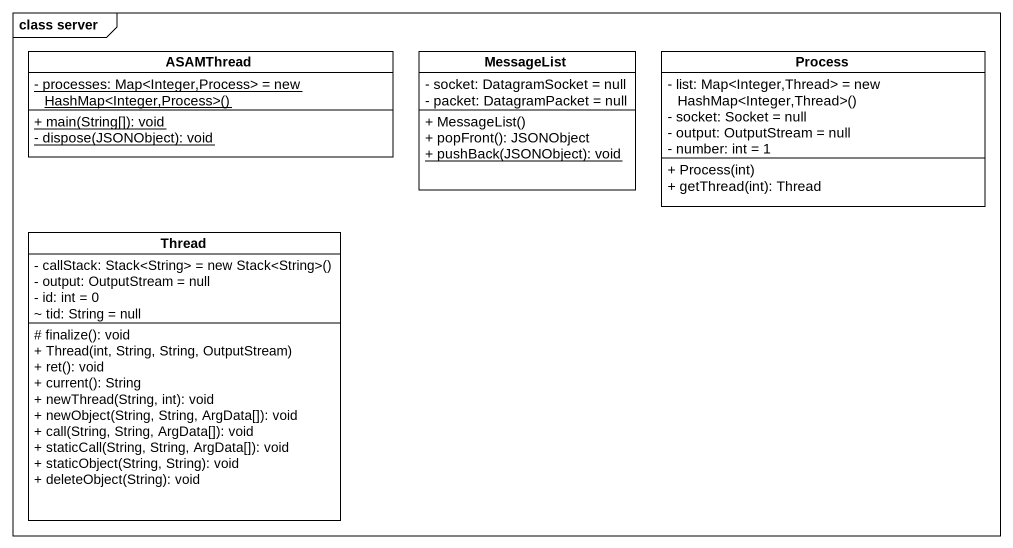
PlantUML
@startuml
mainframe class server
hide circle
hide empty members
skinparam classAttributeIconSize 0
class ASAMThread {
  {static} {field} - processes: Map<Integer,Process> = new HashMap<Integer,Process>()
  {static} + main(String[]): void
  {static} - dispose(JSONObject): void
}
class MessageList {
  - socket: DatagramSocket = null
  - packet: DatagramPacket = null
  + MessageList()
  + popFront(): JSONObject
  {static} + pushBack(JSONObject): void
}
class "Process" as Process_ {
  {field} - list: Map<Integer,Thread> = new HashMap<Integer,Thread>()
  - socket: Socket = null
  - output: OutputStream = null
  - number: int = 1
  + Process(int)
  + getThread(int): Thread
}
class Thread {
  {field} - callStack: Stack<String> = new Stack<String>()
  - output: OutputStream = null
  - id: int = 0
  ~ tid: String = null
  # finalize(): void
  + Thread(int, String, String, OutputStream)
  + ret(): void
  + current(): String
  + newThread(String, int): void
  + newObject(String, String, ArgData[]): void
  + call(String, String, ArgData[]): void
  + staticCall(String, String, ArgData[]): void
  + staticObject(String, String): void
  + deleteObject(String): void
}
@enduml
